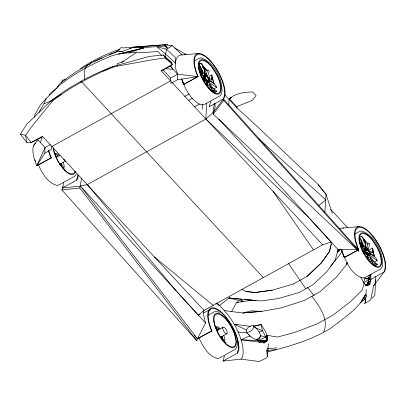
<?xml version="1.0" encoding="UTF-8"?>
<svg xmlns="http://www.w3.org/2000/svg" width="406" height="406" viewBox="0 0 406 406"><rect width="100%" height="100%" fill="white"/><g stroke="black" fill="none" stroke-linecap="round" stroke-linejoin="round"><path stroke-width="0.61" d="M216.794 302.952C227.817 312.955 236.622 325.455 241.073 339.771L263.667 342.639L267.026 340.461L265.61 340.588L263.667 342.639L263.875 343.293L267.021 340.862L267.052 335.305L265.422 331.387L261.165 324.521L253.618 326.338M34.693 117.344L34.728 114.934L40.559 104.789L46.228 98.44L56.723 88.32L59.57 83.834L67.178 77.871L76.074 71.811L92.005 62.57L98.8 59.24L116.984 51.587L121.267 47.401L122.642 47.954L167.993 44.472M48.781 150.656A25.583 9.957 61.1 0 0 51.359 157.827L36.809 165.658L44.792 153.148L45.036 147.561L37.575 139.522L31.13 142.552L26.74 142.389L20.3 134.163L26.877 124.155L50.978 100.83C69.791 86.361 90.888 74.968 113.041 66.508L149.393 56.388L163.4 55.008L171.418 62.362L172.383 64.422L170.18 66.173L163.197 70.035L161.075 70.68L170.53 80.87L170.652 78.079L163.197 70.035M44.792 153.148L51.278 149.56L51.4 146.769L171.033 80.596L170.911 83.392L177.397 79.804L177.64 74.212L175.844 69.406L175.483 63.285L175.656 57.87L166.567 49.263L158.03 47L157.239 47.167L165.582 53.902L175.483 63.285A33.551 13.058 61.1 0 1 182.137 54.932L199.133 53.48M202.244 109.25L202.462 104.246M204.431 73.836L204.588 70.202L202.675 66.868L203.391 66.467L207.425 70.817L206.284 74.658L205.857 74.897L204.431 73.836L205.152 73.435L205.309 69.807L203.391 66.467M204.634 74.054L204.802 70.197L202.675 66.868M204.928 73.892L204.842 75.826L198.767 63.108M206.842 83.819L206.903 82.367L210.597 90.112M206.593 103.21L205.908 118.994L308.93 217.692M207.344 86.706L207.446 84.286L206.415 83.174L205.634 84.478M228.771 105.57L229.045 99.379M268.062 349.236L268.3 343.791M224.528 94.496L236.424 107.367L260.946 129.935L318.517 184.826L318.497 185.283L326.028 194.312L332.311 213.383M365.045 246.929L365.207 243.301L363.289 239.961L364.009 239.565L368.039 243.91L366.897 247.756L366.471 247.99L365.045 246.929L365.765 246.533L365.923 242.905L364.009 239.565M365.481 248.442L365.542 246.99M367.435 257.399L367.516 255.465L371.48 263.758M366.227 289.625L365.989 295.071L366.638 297.101M367.958 259.804L368.064 257.384L367.029 256.272L366.248 257.571M211.379 79.601L211.465 77.795L212.181 77.394L214.038 83.286L213.612 83.519L209.131 80.332L208.699 78.972L208.41 79.134M212.181 77.394L212.069 79.809L209.034 78.439L208.314 78.835M371.992 252.699L372.079 250.888L372.799 250.492L374.652 256.379L374.225 256.617L369.744 253.425L369.318 252.065M372.799 250.492L372.683 252.902L369.648 251.532L370.17 253.192L374.652 256.379M375.535 282.85L374.743 295.365L371.825 298.435M375.616 281.597L375.733 279.724M364.238 283.434L362.01 290.32L350.632 301.541L333.047 315.107L317.248 323.846L294.954 332.336L277.537 337.046L267.052 335.305L266.686 340.335L263.667 342.639L267.021 340.862M369.277 274.969L368.805 278.09L368.029 278.836L366.095 278.937L364.72 277.887L363.685 282.992L366.552 285.413L369.932 283.865L371.14 278.658M324.846 212.485L326.028 194.312L318.517 184.826M224.234 355.773A25.583 9.957 61.1 0 1 223.483 359.315L223.046 361.071L241.007 359.132L259.206 361.528L266.229 358.036L267.341 356.585L267.97 349.891M214.312 103.55L212.998 112.69L213.302 114.162L358.716 251.182L358.412 249.71A26.395 10.272 61.1 0 1 366.983 229.989A26.395 10.272 61.1 0 1 384.924 270.903L373.611 285.788L370.693 299.861L364.157 303.871L365.268 302.424L366.014 294.507L365.466 294.507L361.431 301.13M117.08 65.325L117.248 63.778L123.764 61.367M81.535 178.117L79.815 187.998L196.849 340.715L197.428 338.756L205.548 323.024A33.551 13.058 61.1 0 1 203.467 310.275M62.575 167.866L62.742 167.013M206.106 76.648L206.41 76.48L205.081 74.415L204.771 74.582L205.263 75.343L204.959 75.338A3.116 1.213 61.1 0 0 204.401 76.089L204.38 76.526A3.116 1.213 61.1 0 0 204.827 78.358L206.502 81.073L208.116 82.083M214.272 92.269L214.145 92.923L216.672 91.523L216.799 90.873L214.541 90.112L212.5 91.558L209.242 84.549L209.669 84.316L210.389 84.225L213.064 88.868L215.089 89.792L212.5 91.558M223.107 341.39L223.356 340.111M365.71 248.396L365.573 248.436A3.116 1.213 61.1 0 0 365.014 249.182L364.999 249.624A3.116 1.213 61.1 0 0 365.441 251.456L367.115 254.171L368.866 255.141A3.116 1.213 61.1 0 0 369.424 254.395L370.242 254.547L368.907 252.481L369.536 251.649L368.151 250.786L367.653 248.731L367.115 249.213M366.674 253.182L366.319 253.09M367.587 254.08L367.907 254.79M374.758 266.016L377.286 264.621L377.413 263.971L375.154 263.21M330.865 241.798L331.235 244.224L329.545 251.436L321.187 263.098L307.002 276.425L293.102 284.114M196.849 340.715L61.849 189.932L62.864 186.217A25.583 9.957 61.1 0 0 63.615 182.675M181.492 78.906A26.395 10.272 61.1 0 0 183.603 84.463L197.798 76.612A26.395 10.272 61.1 0 1 206.37 56.891A26.395 10.272 61.1 0 1 224.31 97.805L212.998 112.69L205.908 118.994L87.27 184.613L80.393 186.039L62.428 187.973L76.622 180.127L77.059 178.366A25.583 9.957 61.1 0 0 77.81 174.829M183.603 84.463L198.158 76.627A25.583 9.957 61.1 0 1 206.466 57.515A25.583 9.957 61.1 0 1 223.853 97.171L223.417 98.927L209.222 106.778L209.663 105.022A25.583 9.957 61.1 0 0 210.415 101.48M223.64 360.325L223.046 361.071L237.236 353.22L237.672 351.464A25.583 9.957 61.1 0 0 231.664 325.932M331.235 244.224L329.428 251.502L321.07 263.164L306.885 276.491M341.436 249.71A26.395 10.272 61.1 0 0 344.222 257.561L358.772 249.726A25.583 9.957 61.1 0 1 367.08 230.613A25.583 9.957 61.1 0 1 384.467 270.269L384.03 272.025L369.841 279.876L370.277 278.115A25.583 9.957 61.1 0 0 371.028 274.578M215.86 303.302A33.551 13.058 61.1 0 1 219.341 305.708L229.025 297.974L261.134 300.958L278.12 298.598L299.024 292.518L312.696 284.956L326.881 271.629L335.234 259.972L338.086 249.533M204.015 82.205L204.665 79.952A3.791 1.477 61.1 0 1 203.985 75.815M207.405 77.115L209.191 70.923L208.486 70.06L206.258 70.253L201.518 63.569L200.848 63.148L199.331 63.986M364.791 254.74L365.278 253.05A3.791 1.477 61.1 0 1 364.979 248.802M368.024 250.213L369.805 244.016L369.105 243.158L366.877 243.346M205.857 74.897L206.182 73.796M205.883 84.778L206.415 83.174M366.496 257.871L367.029 256.272M340.167 249.517L337.305 252.547L338.426 249.213M40.367 142.531L42.331 136.893L37.575 139.522M370.911 274.157L367.156 284.423L366.506 285.124L369.932 283.865L370.028 284.576L366.674 285.743L366.156 284.342M341.999 249.989L340.563 253.923L330.474 266.539M347.287 262.352L346.465 264.6L336.381 277.217L319.806 291.868L304.003 300.607L280.703 308.012L261.992 311.326L242.707 313.001L224.513 310.61M38.93 112.462L43.934 103.769L46.228 98.44M366.506 285.124L369.206 278.912L368.496 277.76L366.522 278.496L365.004 278.196M51.359 157.827L36.809 165.658L45.036 147.561L50.41 144.587M267.341 356.585L266.712 350.429L267.539 348.673L276.958 347.856M323.739 332.042C329.266 319.065 319.172 306.266 311.904 296.238M267.366 352.012C289.595 346.288 312.077 340.091 331.641 327.672C343.745 317.761 358.62 309.22 365.466 294.507M61.001 83.088L62.219 81.373L61.991 80.19L65.838 79.652M260.637 335.924L259.018 337.959L255.983 339.903M49.395 94.968L50.232 93.268L57.972 87.097M236.967 301.795L231.633 311.453M347.394 263.007L346.465 264.6L347.374 263.088M90.502 63.448L91.462 61.895M241.007 359.132L242.143 357.711A33.551 13.058 61.1 0 0 241.073 339.771L257.719 340.578L265.763 337.158L267.052 335.305L267.711 340.198L259.272 342.162L257.008 339.426M206.081 79.957L206.476 81.601L206.715 81.276M206.476 81.601L207.41 80.571L208.74 82.636L208.435 82.804L207.943 82.042M366.699 253.055L367.095 254.694L367.328 254.369M367.095 254.694L368.024 253.669L369.358 255.729L369.049 255.902L367.998 254.268M206.502 76.115L207.035 75.638L207.532 77.688L208.917 78.551L207.984 79.556M206.41 76.48L207.035 75.638M366.725 249.746L367.653 248.731M61.098 166.191L61.108 165.922M76.221 174.245L74.811 176.138L59.215 184.766L57.073 185.385C47.446 183.106 42.107 173.012 38.321 164.699M207.004 80.946L207.359 81.738L207.476 81.449M208.161 79.388L208.192 79.784M208.121 81.038C207.43 81.398 207.862 79.962 208.405 81.789M204.594 78.668L205.7 77.592L205.314 76.835L205.563 77.632L204.594 78.668L205.106 78.982M365.212 251.761L366.146 250.756L365.212 251.761L366.593 252.623L366.902 252.456L367.4 254.526M33.688 145.45L37.834 139.963M213.302 114.162L223.721 100.399L223.417 98.927L358.412 249.71L358.772 249.726M56.383 157.381L57.16 155.99L56.272 157.31M216.52 330.52L217.002 329.515M62.428 187.973L63.321 186.851M76.622 180.127L77.516 179.005A26.395 10.272 61.1 0 0 78.287 175.351M209.222 106.778L209.821 106.032M213.373 112.218L214.129 111.269L215.119 106.626L214.936 103.566M237.236 353.22L238.129 352.098A26.395 10.272 61.1 0 0 220.189 311.184A26.395 10.272 61.1 0 0 211.617 330.905L197.428 338.756L194.474 335.457M369.841 279.876L370.434 279.13M373.611 285.788L374.748 284.362A33.551 13.058 61.1 0 0 375.677 276.197M337.305 252.547L339.878 249.36M171.418 62.362L165.232 58.002L153.661 59.525L114.548 66.67L113.041 66.508C91.923 76.237 70.811 86.473 52.486 100.992L31.145 127.291L25.558 135.259L26.74 142.389M165.704 48.258L166.749 47.015M198.463 315.269L199.696 313.848M360.838 277.07L363.685 282.992L369.206 278.912L370.759 280.495L367.156 284.423L369.932 283.865L366.674 285.743M370.759 280.495L365.633 286.032L365.39 284.2M360.604 302.886L365.349 298.339M309.91 218.768L331.063 241.991L322.638 244.798L204.005 310.417L198.458 315.34L177.305 292.112M57.55 86.95C72.41 74.719 89.315 65.153 107.072 57.799C122.8 50.212 140.973 54.018 157.695 51.217L161.821 55.622M318.446 205.756L325.896 199.996L258.221 138.223M182.137 54.932L172.235 45.548L166.567 49.263L165.582 53.902L165.8 57.576M199.102 69.756L201.696 74.257L199.965 70.984M359.427 242.352L362.309 247.355L363.588 246.564L360.305 239.489L359.477 240.007L359.127 238.195M266.128 335.965L267.052 335.305M198.813 67.005L199.686 66.391L202.97 73.466L201.696 74.257M359.432 240.103L360.305 239.489M362.309 247.355L363.588 246.564M373.733 265.585L373.5 264.382L375.702 262.885L373.677 261.961L371.003 257.318L370.287 257.414L369.861 257.648L373.114 264.651L377.286 264.621M121.607 62.458L136.218 52.724M231.105 97.805L229.659 98.759C235.663 92.867 244.661 92.213 252.618 91.954L256.084 95.496L252.425 100.338L236.703 106.676L229.324 98.688L231.587 97.486M202.97 73.466L202.097 74.019L203.634 76.683L200.153 74.232M368.496 277.76L368.958 277.46M80.393 68.497C92.705 60.479 106.012 53.957 119.922 49.227M61.539 94.329L50.978 100.83L52.486 100.992M93.943 61.885L95.019 61.291M161.075 70.68L172.383 64.422L165.232 58.002L163.4 55.008M194.479 60.854L198.778 58.474L200.919 57.85C214.084 62.006 223.873 80.459 221.615 93.827L220.204 95.72L204.609 104.342L202.467 104.966L199.742 104.276M170.652 78.079L177.64 74.212L198.158 76.627M199.686 66.391L200.234 68.142M202.898 67.107L203.193 66.944L200.848 63.148M204.944 77.399L203.888 75.765L204.198 75.597L205.583 76.47L205.279 76.638M57.566 156.99L58.094 156.696L58.18 154.747L59.032 155.138A10.734 4.177 61.1 0 1 59.839 156.188M202.665 78.013L203.091 77.779L203.563 79.287L202.848 79.683L202.751 79.388M213.099 81.266L212.323 75.993L211.775 74.922L209.247 76.323L209.313 78.769M207.227 77.856L207.532 77.688M203.147 80.794L204.665 79.952A3.791 1.477 61.1 0 0 207.76 82.377M208.917 78.551L208.379 79.028A3.116 1.213 61.1 0 1 208.796 80.408M211.617 79.972L211.775 74.922M207.933 80.748L208.237 80.581L209.628 81.449L208.806 81.296A3.116 1.213 61.1 0 1 208.491 81.976M209.131 80.332L209.552 80.094L214.038 83.286M59.804 164.217L65.701 160.954M184.578 96.471L188.993 94.03M61.646 163.273A6.765 2.634 61.1 0 1 61.879 165.217L61.352 165.511A6.765 2.634 61.1 0 0 61.113 163.567M208.395 82.007L209.821 84.478L209.526 84.641L210.389 84.225M188.643 100.409L192.505 98.272M213.652 82.941L216.317 86.468L216.555 87.463L214.028 88.863L211.546 87.112M194.276 106.945L199.788 103.895M203.584 313.082L210.678 309.159A25.583 9.957 61.1 0 1 228.106 320.359M208.085 315.264L214.003 311.991L216.144 311.366L219.585 312.447M354.555 234.247L359.396 231.572L361.538 230.948C374.702 235.104 384.487 253.557 382.234 266.925L380.818 268.813L365.227 277.44L363.086 278.064C352.357 275.314 346.82 263.651 343.111 254.176M359.442 237.363L361.467 236.246L362.137 236.662L365.415 241.291M363.289 239.961L363.806 240.042L361.467 236.246M367.613 244.148L368.039 243.91M344.222 257.561L358.412 249.71L355.641 247.102M210.678 309.159A25.583 9.957 61.1 0 0 211.978 330.92L197.428 338.756L80.393 186.039L205.548 323.024M365.786 249.299L365.39 247.68L365.694 247.508L367.029 249.578M365.842 250.928L364.507 248.863L364.811 248.695L366.197 249.563L365.892 249.736M216.642 330.753L223.077 327.19M218.179 330.088L218.712 329.794L218.798 327.845L219.646 328.236A10.734 4.177 61.1 0 1 220.189 328.926M363.279 251.111L363.705 250.872L364.182 252.38L363.461 252.781M373.799 254.948L372.936 249.091L372.388 248.02L369.861 249.416L369.932 251.862M363.761 253.887L365.278 253.05A3.791 1.477 61.1 0 0 368.623 255.141M369.227 251.816L369.536 251.649M367.719 253.836L368.024 253.669M368.546 253.846L368.851 253.674L370.242 254.547M369.744 253.425L370.17 253.192M220.417 337.315L226.852 333.757M222.265 336.371A6.765 2.634 61.1 0 1 222.498 338.315L221.965 338.609A6.765 2.634 61.1 0 0 221.732 336.665M374.266 256.039L376.93 259.566L377.174 260.561L374.647 261.956L372.657 260.556M253.664 326.338L261.165 324.521M95.583 61.017L101.81 57.962M241.073 339.771L249.797 335.848L253.801 338.837L257.318 339.756C265.184 337.122 256.419 328.099 253.41 325.673C250.111 325.003 245.94 328.373 246.021 331.758L250.446 336.564M89.685 64.178L87.173 65.239L85.148 68.355L84.255 73.095L84.544 79.134M103.459 71.141L114.548 66.67M43.934 103.769L51.963 100.673M109.092 54.688L118.851 51.044L122.612 51.537M259.13 332.012L262.652 330.697L265.763 337.158L266.686 340.335L257.719 340.578L265.61 340.588L259.272 342.162M172.235 45.548L164.486 44.883L134.99 47.045L133.427 47.253L121.48 51.613L118.851 51.044M128.438 52.968L142.922 48.172L118.78 53.998L143.714 48.004M207.628 77.972L207.253 77.678M365.699 249.472L365.349 248.675M368.034 254.851L368.049 254.44M293.218 284.053L272.193 290.199L255.207 292.559L245.853 291.452L241.935 289.402M237.383 302.181L238.545 301.902M236.805 302.323L243.473 301.673L251.365 300.085L244.503 299.567M177.397 79.804L197.798 76.612M272.309 290.133L255.323 292.493L245.853 291.452M209.242 84.549L209.821 84.478M61.849 189.932L79.815 187.998M266.712 350.429L276.131 349.612M342.75 228.03L359.746 226.578M139.375 47.862L165.546 46.03L166.871 47.274M130.006 48.502L131.128 48.476M250.192 300.11L251.365 300.085M358.412 249.71L338.152 249.68L218.738 118.973M267.539 348.673L268.087 348.673M248 300.318L256.084 300.648M211.617 330.905L211.978 330.92M165.425 68.802L172.971 69.182L170.322 65.336M216.672 91.523L212.881 91.284L213.114 92.492M133.427 47.253L144.059 48.116M80.226 81.748L81.733 81.91L263.321 277.608M230.161 298.334L229.025 297.974L238.885 299.019M238.175 332.022L247.224 333.001M239.504 299.085L242.006 299.379M246.478 330.022L234.262 324.227L250.573 326.373M234.262 324.227L237.307 324.841M20.3 134.163L25.558 135.259L31.13 142.552L42.442 136.299L204.005 310.417M205.659 79.398L205.639 79.896M55.419 155.554L55.779 156.264L55.404 155.914M60.712 165.435L61.073 165.821M220.651 337.051L221.067 337.772L220.686 337.538M229.025 297.974L243.473 301.673L242.884 300.755M184.162 54.14L185.989 54.622M260.429 335.574L265.763 337.158M246.391 332.189C249.69 332.864 253.857 329.489 253.78 326.104L253.41 325.673M254.156 327.302L262.652 330.697L260.896 324.658M202.553 78.83L203.563 79.287M203.046 79.226L204.665 79.952M362.659 251.695L364.182 252.38M363.659 252.319L365.278 253.05M198.519 68.396L199.534 68.858L202.411 73.862M186.075 54.495L174.641 47.908M204.903 78.495L206.284 79.358M367.841 250.954L368.719 251.497A3.116 1.213 61.1 0 0 368.43 250.933M365.517 251.593L366.902 252.456M205.933 75.704L205.842 76.161M208.451 80.139L208.593 79.789M199.026 103.885C190.82 99.125 185.887 90.279 182.7 81.611M367.953 250.314L367.811 250.669M54.911 153.407L57.627 155.528M60.261 164.674L60.037 163.958L60.195 164.613M215.53 326.5L218.245 328.627M203.888 75.765L204.401 76.089M364.507 248.863L365.014 249.182M240.991 300.054L243.473 301.673M208.608 81.86L216.555 87.463M361.269 247.68L364.248 249.781L362.715 247.112M377.174 260.561L368.729 254.608L370.434 257.571M201.077 76.298L203.091 77.779M362.198 249.761L363.705 250.872M154.412 256.973L213.14 305.363M165.546 46.03L164.486 44.883L165.846 46.142M204.868 75.689L204.599 75.617L204.71 76.079M204.802 77.307C204.03 76.851 205.116 78.652 205.03 77.703M366.664 249.507L366.405 249.152M216.185 329.261L216.205 328.758M221.443 338.584L221.752 339.193M164.486 44.883L168.013 48.207M204.34 68.188L205.492 69.426M205.152 73.435L206.284 74.658M365.765 246.533L366.897 247.756M170.18 66.173L177.64 74.212M171.824 82.266L322.638 244.798M61.879 165.217L63.838 167.323L64.249 167.302L64.239 166.841A10.734 4.177 61.1 0 0 63.128 162.258M222.498 338.315L224.452 340.421L224.863 340.401L224.858 339.934A10.734 4.177 61.1 0 0 223.742 335.351M330.768 209.445L347.698 227.766M249.797 335.848L248.848 334.468M223.721 100.399L358.716 251.182M87.27 184.613L176.326 291.041M368.881 254.735L369.232 254.74M366.486 252.684L366.171 252.491L366.253 252.994M205.593 75.414C204.578 74.8 206.273 76.927 205.593 75.414A3.116 1.213 61.1 0 1 206.126 75.765M205.705 79.997L206.015 80.19L205.989 79.794M218.585 327.662L217.88 326.8L215.652 326.992L214.926 325.962M57.967 154.564L57.266 153.707L55.038 153.894L54.308 152.869M307.53 287.443L314.041 295.451M223.807 340.69L225.711 343.212M63.189 167.592L65.092 170.114M288.565 263.616L305.86 288.737M273.05 191.353L313.503 249.847M364.811 248.695L365.811 250.243M208.288 79.388L209.628 81.449M204.198 75.597L205.532 77.663M61.514 163.801L61.342 163.415M365.39 247.68L365.882 248.442A3.116 1.213 61.1 0 1 366.192 248.518M220.94 336.249L222.163 338.147M221.158 336.797L222.392 338.716M60.631 163.628L61.545 165.049M60.235 163.222L61.468 165.14M363.512 240.205L365.42 243.29M201.914 70.375L202.569 71.431M360.147 241.951L363.03 246.96M360.274 243.549L362.421 247.274M208.263 78.713L208.1 78.404A3.116 1.213 61.1 0 0 207.816 77.835M359.386 236.206L365.456 248.924M370.287 257.414L373.54 264.418M361.101 241.783L362.614 245.046M209.669 84.316L212.927 91.32M200.737 69.228L202.756 73.582M365.882 248.604C366.532 250.005 366.374 247.883 365.857 248.508M198.94 337.797C202.721 346.105 208.06 356.204 217.692 358.483L219.834 357.859L235.424 349.236L236.84 347.343L237.424 344.313L237.2 339.715M209.034 78.439L209.552 80.094M372.079 250.888L372.18 251.218M211.465 77.795L211.567 78.125M368.851 253.674L369.358 255.729M368.866 255.141L369.049 255.902M365.694 247.508L366.197 249.563M208.237 80.581L208.74 82.636M208.248 82.048L208.435 82.804M205.081 74.415L205.583 76.47M204.771 74.582L204.959 75.338M206.73 75.805L206.913 76.561A3.116 1.213 61.1 0 1 207.283 77.018M206.39 79.789L206.786 81.428M236.703 106.676L236.967 108.483M364.639 296.263L365.268 302.424M372.388 248.02L372.475 251.055M36.809 165.658A26.395 10.272 61.1 0 1 35.474 143.206M35.53 161.507A25.583 9.957 61.1 0 1 34.957 159.766M228.446 320.836A25.583 9.957 61.1 0 1 229.446 322.313M230.106 323.328A25.583 9.957 61.1 0 1 231.055 324.886M51.004 157.812A26.395 10.272 61.1 0 1 48.375 150.54M75.531 171.413A19.29 7.506 61.1 0 1 64.417 170.129A19.29 7.506 61.1 0 1 53.196 148.647M74.77 171.758A18.483 7.191 61.1 0 1 63.366 168.475A18.483 7.191 61.1 0 1 53.501 147.804M64.828 160.304A3.791 1.477 61.1 0 1 63.671 159.056M339.35 228.888A33.551 13.058 61.1 0 1 343.745 228.131M183.964 84.478A25.583 9.957 61.1 0 1 181.934 79.145M344.582 257.577A25.583 9.957 61.1 0 1 341.674 249.157M367.531 249.66A3.116 1.213 61.1 0 1 367.902 250.111M369.211 252.689A3.116 1.213 61.1 0 1 369.445 253.953M216.84 330.256C217.352 331.717 218.829 326.47 216.845 330.24M55.389 154.432L55.845 155.143L55.389 154.432M199.072 63.879L199.062 68.589L199.544 70.578A13.875 5.4 61.1 0 0 202.751 78.987L207.831 86.854A13.875 5.4 61.1 0 0 213.424 92.066L214.769 92.908L217.114 93.497L218.032 93.233A13.875 5.4 61.1 0 0 220.417 90.036L220.428 85.321L219.945 83.331A13.875 5.4 61.1 0 0 216.738 74.922L211.658 67.056A13.875 5.4 61.1 0 0 206.065 61.844L204.72 61.007L202.376 60.413L201.457 60.682A13.875 5.4 61.1 0 0 199.072 63.879M206.385 75.338L206.872 76.095L206.385 75.338M206.177 79.074L206.669 79.83L206.177 79.074M207.791 76.856L208.278 77.612L207.791 76.856M208.785 79.069L209.273 79.825L208.785 79.069M208.74 80.718L209.232 81.474L208.77 80.677M216.002 327.53L216.459 328.241L216.002 327.53M359.686 236.977L359.675 241.687L360.158 243.676A13.875 5.4 61.1 0 0 363.365 252.085L368.445 259.952A13.875 5.4 61.1 0 0 374.043 265.164L375.383 266.001L377.727 266.595L378.646 266.326A13.875 5.4 61.1 0 0 381.036 263.129L381.285 261.829L380.559 256.43A13.875 5.4 61.1 0 0 377.352 248.02L372.272 240.154A13.875 5.4 61.1 0 0 366.679 234.942L365.334 234.105L362.994 233.511L362.071 233.78A13.875 5.4 61.1 0 0 359.686 236.977M365.141 250.335L365.628 251.091L365.172 250.294M365.796 249.974L366.283 250.73L365.796 249.974M366.999 248.436L367.486 249.193L366.999 248.436M366.796 252.172L367.283 252.928L366.796 252.172M368.404 249.954L368.892 250.71L368.404 249.954M368.242 253.72L368.729 254.476L368.242 253.72M369.399 252.162L369.886 252.918L369.399 252.162M369.358 253.811L369.846 254.567L369.358 253.811M251.415 310.9L242.707 313.001L261.992 311.326L251.415 310.9M213.815 321.74A19.29 7.506 61.1 0 0 232.653 347.739A19.29 7.506 61.1 0 0 228.431 321.938A19.29 7.506 61.1 0 0 213.815 321.74M214.282 322.105A18.483 7.191 61.1 0 0 232.333 347.013A18.483 7.191 61.1 0 0 228.284 322.298A18.483 7.191 61.1 0 0 214.282 322.105M222.777 328.758A3.791 1.477 61.1 0 0 226.477 333.864A3.791 1.477 61.1 0 0 225.645 328.799A3.791 1.477 61.1 0 0 222.777 328.758M359.208 241.321A19.29 7.506 61.1 0 0 378.047 267.321A19.29 7.506 61.1 0 0 373.825 241.519A19.29 7.506 61.1 0 0 359.208 241.321M198.59 68.223A19.29 7.506 61.1 0 0 217.433 94.222A19.29 7.506 61.1 0 0 213.206 68.421A19.29 7.506 61.1 0 0 198.59 68.223"/></g></svg>
